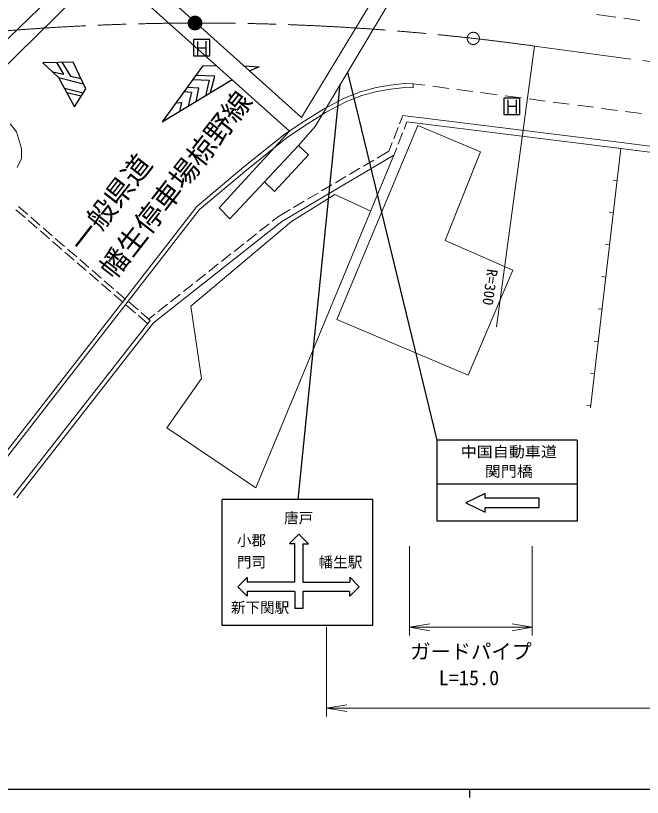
# Model space of a CAD drawing. Units: millimetres, scale not verified. Extents: x 40000 to 680000, y 20000 to 380000.
# Drawn here: x 311964 to 389317, y 204000 to 300530 of the extents above; entities that cross this region are included whole.
import ezdxf
from ezdxf.enums import TextEntityAlignment as Align

# ---------------------------------------------------------------- set-up
doc = ezdxf.new("R2010")
doc.units = ezdxf.units.MM
doc.header["$LTSCALE"] = 1000
doc.linetypes.add('CHAIN', pattern=[18.5, 12, -1.5, 3.5, -1.5])
for name, color, linetype, lineweight in [('M-BMK', 2, 'CHAIN', 13), ('M-BMK-HTXT', 7, 'Continuous', 13), ('M-STR-HTXT', 7, 'Continuous', 13), ('M-STR-STRC', 7, 'Continuous', 25), ('M-TTL-BAND', 7, 'Continuous', 25), ('M-WORK', 1, 'Continuous', 13)]:
    doc.layers.add(name, color=color, linetype=linetype, lineweight=lineweight)
doc.styles.add('ＭＳ ゴシック', font='')
doc.styles.get('ＭＳ ゴシック').set_extended_font_data('MS Gothic')

# ---------------------------------------------------------------- blocks, each defined once
blk = doc.blocks.new('open_arrow')
at = {"color": 0, "linetype": 'Continuous', "lineweight": -2}
blk.add_lwpolyline([(7.5, 1.25), (0, 0), (7.5, -1.25)], dxfattribs=at)

msp = doc.modelspace()

# ---------------------------------------------------------------- linework, layer by layer
at = {"layer": 'M-BMK'}
msp.add_line((375988, 296772), (438142, 288415), dxfattribs=at)
for centre, radius in [((334103, 299614), 850), ((334103, 299614), 800), ((334103, 299614), 750), ((334103, 299614), 700), ((334103, 299614), 650), ((334103, 299614), 600), ((334103, 299614), 550), ((334103, 299614), 500), ((334103, 299614), 450), ((334103, 299614), 400), ((334103, 299614), 350), ((334103, 299614), 300), ((334103, 299614), 250), ((334103, 299614), 200), ((334103, 299614), 150), ((334103, 299614), 100), ((334103, 299614), 50), ((368453, 297720), 750)]:
    msp.add_circle(centre, radius, dxfattribs=at)
msp.add_arc((334785, -385), 300000, 82.10595, 96.13286, dxfattribs=at)
at = {"layer": 'M-STR-HTXT'}
for p, q in [((375988, 296772), (371324, 262084)), ((360584, 235000), (360584, 224000)), ((375736, 235000), (375736, 224000)), ((350335, 225000), (350335, 214000)), ((360584, 225000), (375736, 225000)), ((350335, 215000), (435935, 215000))]:
    msp.add_line(p, q, dxfattribs=at)
at = {"layer": 'M-STR-STRC'}
for p, q in [((335922, 297569), (333922, 297569)), ((333922, 297569), (333922, 295569)), ((334463, 295654), (334463, 297354)), ((335454, 297365), (335454, 295660)), ((335922, 295569), (335922, 297569)), ((334463, 296569), (335454, 296569)), ((333922, 295569), (335922, 295569)), ((319084, 294802), (315314, 294708)), ((315314, 294708), (317262, 292878)), ((317929, 293291), (317034, 294751)), ((317673, 294767), (318720, 293062)), ((320625, 291508), (319084, 294802)), ((316502, 293592), (317929, 293291)), ((335038, 294299), (330053, 287405)), ((336801, 294315), (335038, 294299)), ((340162, 294322), (342041, 294210)), ((342041, 294210), (340854, 293700)), ((352927, 293546), (363961, 248113)), ((317262, 292878), (319246, 289252)), ((317262, 292878), (320336, 292126)), ((318720, 293062), (320037, 292765)), ((330053, 287405), (338681, 292633)), ((333843, 292646), (335859, 292557)), ((336532, 293059), (334209, 293152)), ((335859, 292557), (335381, 290634)), ((336023, 291023), (336532, 293059)), ((317979, 291568), (320316, 291002)), ((334591, 291561), (333137, 291671)), ((334226, 289934), (334591, 291561)), ((346851, 240769), (352020, 292022)), ((320054, 290574), (318287, 291005)), ((319246, 289252), (320625, 291508)), ((332771, 291164), (333681, 291093)), ((333681, 291093), (333275, 289358)), ((331763, 289770), (332436, 289795)), ((332436, 289795), (332191, 288701)), ((374210, 290338), (372210, 290338)), ((372210, 290338), (372210, 288338)), ((372750, 288423), (372750, 290122)), ((373742, 290133), (373742, 288428)), ((374210, 288338), (374210, 290338)), ((372750, 289338), (373742, 289338)), ((372210, 288338), (374210, 288338)), ((381256, 248113), (363961, 248113)), ((363961, 248113), (363961, 238113)), ((381256, 248113), (381256, 238113)), ((381256, 242684), (363961, 242684)), ((369895, 241538), (367510, 240371)), ((369895, 240938), (369895, 241538)), ((337472, 225212), (337472, 240769)), ((356048, 240769), (337472, 240769)), ((356048, 225212), (356048, 240769)), ((367510, 240371), (369895, 239205)), ((376564, 240938), (369895, 240938)), ((376564, 239805), (376564, 240938)), ((369895, 239205), (369895, 239805)), ((369895, 239805), (376564, 239805)), ((381256, 238113), (363961, 238113)), ((346923, 236510), (345753, 235340)), ((348126, 235308), (346923, 236510)), ((345753, 235340), (346414, 235340)), ((346414, 230590), (346414, 235340)), ((347416, 235308), (347409, 230590)), ((347416, 235308), (348126, 235308)), ((339375, 229997), (340545, 231167)), ((340545, 231167), (340545, 230590)), ((353201, 231175), (353201, 230590)), ((354371, 230005), (353201, 231175)), ((340545, 228827), (339375, 229997)), ((346414, 230590), (340545, 230590)), ((347409, 230590), (353201, 230590)), ((353201, 228835), (354371, 230005)), ((346414, 229420), (340545, 229420)), ((340545, 229420), (340545, 228827)), ((346416, 229420), (346414, 227309)), ((347408, 229420), (347406, 227309)), ((353168, 229420), (347408, 229420)), ((353168, 229420), (353168, 228835)), ((347406, 227309), (346414, 227309)), ((356048, 225212), (337472, 225212))]:
    msp.add_line(p, q, dxfattribs=at)
at = {"layer": 'M-TTL-BAND'}
for p, q in [((40000, 205000), (579000, 205000)), ((368000, 205000), (368000, 204000))]:
    msp.add_line(p, q, dxfattribs=at)
at = {"layer": 'M-WORK'}
for p, q in [((322378, 308724), (303020, 289954)), ((359623, 308403), (347263, 287944)), ((348932, 286834), (361557, 308046)), ((347263, 287944), (325536, 307460)), ((305377, 289067), (323151, 306533)), ((323151, 306533), (345779, 286280)), ((383650, 300672), (386054, 300339)), ((387044, 300202), (389025, 299928)), ((354531, 291140), (356455, 291651)), ((356455, 291651), (358198, 291964)), ((358198, 291964), (359959, 292148)), ((358268, 291468), (359979, 291647)), ((359959, 292148), (361025, 292122)), ((359979, 291647), (361013, 291622)), ((361025, 292122), (361013, 291622)), ((361025, 292122), (362456, 291934)), ((363447, 291804), (365430, 291545)), ((352525, 290353), (354531, 291140)), ((352734, 289898), (354687, 290664)), ((354687, 290664), (356564, 291162)), ((356564, 291162), (358268, 291468)), ((366422, 291415), (368405, 291155)), ((369396, 291025), (371379, 290765)), ((372371, 290635), (374354, 290376)), ((349955, 288991), (352525, 290353)), ((350206, 288558), (352734, 289898)), ((375345, 290246), (377329, 289986)), ((378320, 289856), (380303, 289597)), ((347654, 287540), (349955, 288991)), ((381295, 289467), (383278, 289207)), ((384269, 289077), (386252, 288817)), ((387244, 288687), (389227, 288428)), ((347927, 287121), (350206, 288558)), ((359359, 287174), (359765, 288217)), ((359765, 288217), (386752, 284848)), ((311300, 287186), (312082, 286199)), ((345237, 285916), (347654, 287540)), ((345533, 285513), (347927, 287121)), ((346877, 284487), (348932, 286834)), ((361592, 286984), (351588, 263017)), ((358633, 285310), (359177, 286708)), ((359901, 286527), (360253, 287430)), ((360253, 287430), (386661, 284134)), ((369351, 283703), (361592, 286984)), ((312082, 286199), (312685, 284131)), ((345779, 286280), (337082, 276777)), ((340122, 281840), (345237, 285916)), ((359175, 284664), (359719, 286061)), ((340439, 281453), (345533, 285513)), ((358045, 283802), (358451, 284844)), ((386752, 284848), (433744, 278743)), ((312685, 284131), (312685, 282895)), ((342664, 279993), (346877, 284487)), ((346877, 284487), (348116, 283326)), ((356604, 282950), (358045, 283802)), ((358642, 283295), (358994, 284198)), ((386661, 284134), (382929, 252088)), ((386661, 284134), (386165, 284192)), ((386661, 284134), (433543, 278043)), ((312685, 282895), (312152, 281791)), ((358642, 283295), (341611, 242212)), ((348116, 283326), (343903, 278832)), ((344820, 275129), (358642, 283295)), ((364961, 272746), (369351, 283703)), ((354882, 281933), (356173, 282696)), ((334312, 276943), (340122, 281840)), ((334675, 276595), (340439, 281453)), ((353160, 280915), (354451, 281678)), ((338385, 275437), (342664, 279993)), ((343903, 278832), (342664, 279993)), ((351438, 279898), (352729, 280661)), ((386198, 280161), (385702, 280219)), ((349716, 278881), (351007, 279644)), ((345997, 275107), (351368, 278438)), ((347994, 277863), (349285, 278626)), ((351368, 278438), (355785, 276404)), ((346272, 276846), (347563, 277609)), ((308960, 244345), (334312, 276943)), ((309355, 244038), (334675, 276595)), ((311989, 276565), (313123, 275584)), ((312316, 276943), (313450, 275962)), ((337082, 276777), (338385, 275437)), ((344400, 275740), (345841, 276592)), ((385736, 276188), (385239, 276246)), ((313502, 275257), (314636, 274276)), ((313829, 275635), (314963, 274654)), ((328966, 262579), (344820, 275129)), ((343640, 275139), (344400, 275740)), ((315341, 274327), (316476, 273346)), ((333590, 264658), (345997, 275107)), ((342072, 273898), (343248, 274829)), ((315014, 273949), (316149, 272968)), ((340504, 272656), (341680, 273587)), ((316527, 272640), (317662, 271659)), ((316854, 273019), (317989, 272038)), ((338936, 271415), (340112, 272346)), ((373327, 269103), (364961, 272746)), ((385273, 272215), (384776, 272272)), ((318040, 271332), (319175, 270351)), ((318367, 271710), (319502, 270729)), ((319880, 270402), (321014, 269421)), ((337368, 270174), (338544, 271105)), ((319553, 270024), (320687, 269043)), ((335800, 268932), (336976, 269863)), ((321066, 268716), (322200, 267735)), ((321393, 269094), (322527, 268113)), ((334231, 267691), (335408, 268622)), ((367823, 256131), (373327, 269103)), ((322578, 267408), (323713, 266427)), ((322906, 267786), (324040, 266805)), ((384810, 268241), (384314, 268299)), ((324418, 266478), (325553, 265497)), ((332663, 266450), (333839, 267381)), ((324091, 266100), (325226, 265118)), ((331095, 265209), (332271, 266140)), ((325604, 264791), (326739, 263810)), ((325931, 265170), (327066, 264188)), ((329527, 263967), (330703, 264898)), ((334891, 255722), (333590, 264658)), ((327444, 263861), (328556, 262900)), ((328376, 263056), (329135, 263657)), ((384348, 264268), (383851, 264326)), ((311696, 241327), (328556, 262900)), ((312106, 241007), (328966, 262579)), ((327117, 263483), (328229, 262521)), ((351588, 263017), (367823, 256131)), ((383885, 260295), (383388, 260353)), ((383422, 256322), (382925, 256380)), ((330634, 249636), (334891, 255722)), ((382959, 252349), (382463, 252407)), ((341611, 242212), (330634, 249636))]:
    msp.add_line(p, q, dxfattribs=at)

# ---------------------------------------------------------------- block references
at = {"layer": 'M-STR-HTXT', "xscale": 333, "yscale": 333}
for p in [(360584, 225000), (350335, 215000)]:
    msp.add_blockref('open_arrow', p, dxfattribs=at)
at = {"layer": 'M-STR-HTXT', "xscale": 333, "yscale": 333, "rotation": 180}
msp.add_blockref('open_arrow', (375736, 225000), dxfattribs=at)

# ---------------------------------------------------------------- texts
at = {"layer": 'M-BMK-HTXT', "style": 'ＭＳ ゴシック'}
for s, p in [('幡生停車場椋野線', (331706, 279659)), ('一般県道', (323658, 277403))]:
    msp.add_text(s, height=2566, rotation=52.128, dxfattribs=at).set_placement(p, align=Align.MIDDLE_CENTER)
at = {"layer": 'M-STR-HTXT', "style": 'ＭＳ ゴシック'}
msp.add_text('R=300', height=1320, rotation=262.342, dxfattribs=at).set_placement((370534, 266991), align=Align.MIDDLE_CENTER)
msp.add_text('ガードパイプ', height=1833, dxfattribs=at).set_placement((368172, 222013), align=Align.MIDDLE_CENTER)
msp.add_text('L=15.0', height=1833, dxfattribs=at).set_placement((367913, 217295), align=Align.BOTTOM_CENTER)
at = {"layer": 'M-STR-STRC', "style": 'ＭＳ ゴシック', "width": 1.1}
for s, p in [('中国自動車道', (372838, 245617)), ('関門橋', (372838, 243200))]:
    msp.add_text(s, height=1320, dxfattribs=at).set_placement(p, align=Align.BOTTOM_CENTER)
at = {"layer": 'M-STR-STRC', "style": 'ＭＳ ゴシック'}
msp.add_text('唐戸', height=1320, dxfattribs=at).set_placement((346891, 238497), align=Align.MIDDLE_CENTER)
for s, p in [('小郡', (339265, 234662)), ('門司', (339265, 231991)), ('幡生駅', (349348, 231991)), ('新下関駅', (338532, 226389))]:
    msp.add_text(s, height=1320, dxfattribs=at).set_placement(p, align=Align.BOTTOM_LEFT)

doc.saveas('drawing.dxf')
